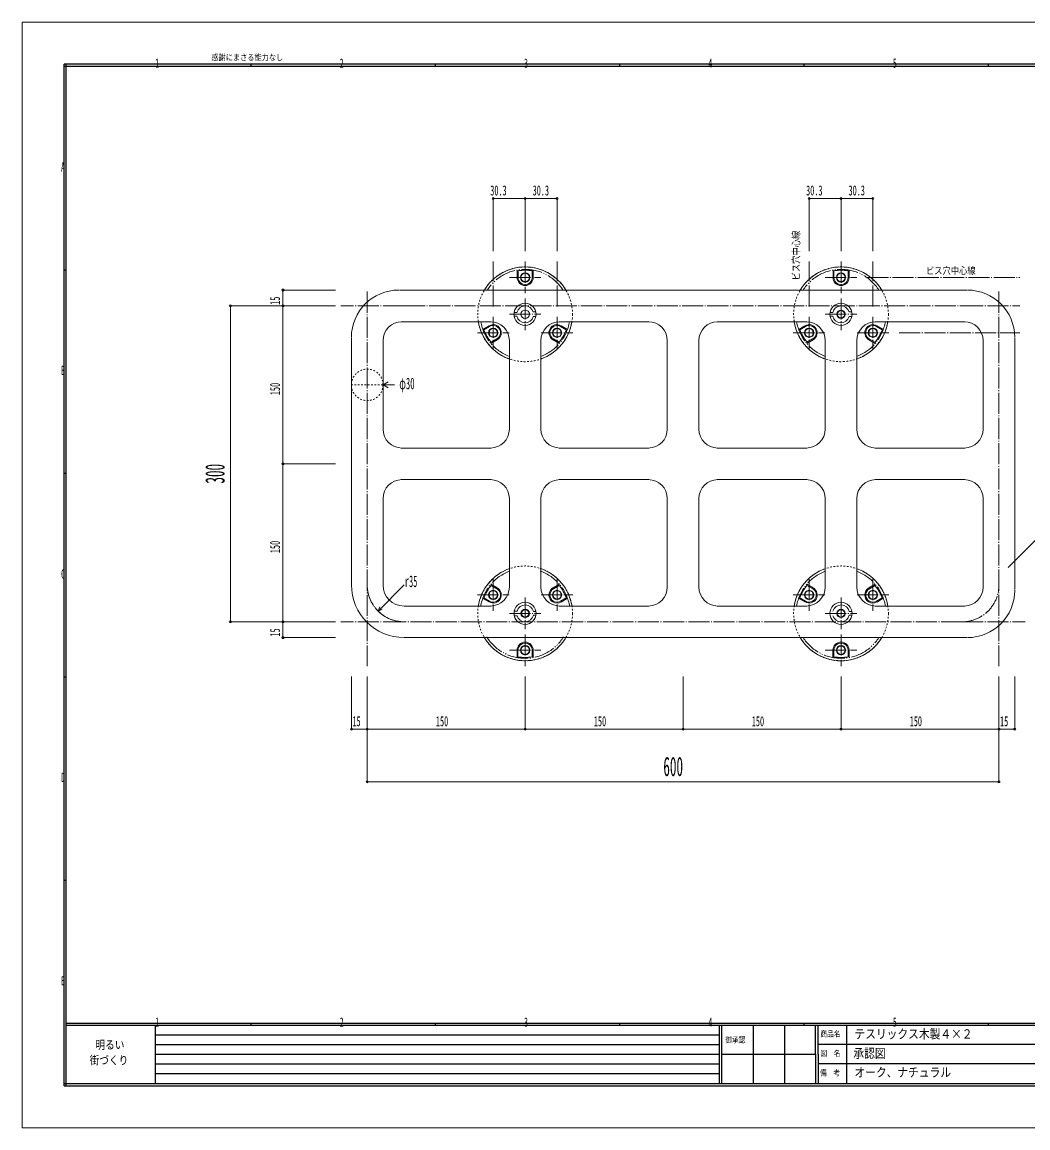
# Model space of a CAD drawing. Units: millimetres, scale not verified. Extents: x -742 to 742, y -525 to 525.
# Drawn here: x -742 to 213, y -525 to 525 of the extents above; entities that cross this region are included whole.
import ezdxf
from ezdxf.enums import TextEntityAlignment as Align

# ---------------------------------------------------------------- set-up
doc = ezdxf.new("R2010")
doc.units = ezdxf.units.MM
doc.header["$LTSCALE"] = 2
for name, pattern in [('USER2', [1.6, 0.8, -0.8]), ('USER3', [12, 10, -0.8, 0.4, -0.8]), ('USER4', [13.2, 10, -0.8, 0.4, -0.8, 0.4, -0.8])]:
    doc.linetypes.add(name, pattern=pattern)
for name, color, linetype, lineweight in [('0-1_1', 4, 'Continuous', 18), ('0-2_4', 1, 'Continuous', 18), ('0-3_5', 3, 'Continuous', 18), ('0-4_50', 2, 'Continuous', 18), ('0-5_55', 3, 'Continuous', 18), ('0-6_100', 3, 'USER3', 18)]:
    doc.layers.add(name, color=color, linetype=linetype, lineweight=lineweight)
doc.layers.add('0-7_150', color=7, linetype='Continuous')
doc.styles.add('ＭＳ ゴシック', font='')
doc.styles.get('ＭＳ ゴシック').set_extended_font_data('MS Gothic')

msp = doc.modelspace()

# ---------------------------------------------------------------- linework, layer by layer
at = {"layer": '0-1_1'}
for p, q in [((-384.127, 270.556), (154.673, 270.556)), ((-382.327, 240.556), (-297.127, 240.556)), ((-232.327, 240.556), (-147.127, 240.556)), ((-82.327, 240.556), (2.873, 240.556)), ((67.673, 240.556), (152.873, 240.556)), ((-429.727, 224.956), (-429.727, -9.444)), ((-399.727, 223.156), (-399.727, 137.956)), ((-279.727, 137.956), (-279.727, 223.156)), ((-249.727, 137.956), (-249.727, 223.156)), ((-129.727, 137.956), (-129.727, 223.156)), ((-99.727, 137.956), (-99.727, 223.556)), ((20.273, 137.956), (20.273, 223.156)), ((50.273, 137.956), (50.273, 223.156)), ((170.273, 137.956), (170.273, 223.156)), ((200.273, 224.956), (200.273, -13.844)), ((-382.327, 120.556), (-297.127, 120.556)), ((-232.327, 120.556), (-147.127, 120.556)), ((-82.327, 120.556), (2.873, 120.556)), ((67.673, 120.556), (152.873, 120.556)), ((67.673, 120.556), (152.873, 120.556)), ((-382.327, 90.556), (-297.127, 90.556)), ((-232.327, 90.556), (-147.127, 90.556)), ((-82.327, 90.556), (2.873, 90.556)), ((67.673, 90.556), (152.873, 90.556)), ((-399.727, 73.156), (-399.727, -9.444)), ((-279.727, 73.156), (-279.727, -12.044)), ((-249.727, 73.156), (-249.727, -12.044)), ((-129.727, 73.156), (-129.727, -12.044)), ((-99.727, 73.156), (-99.727, -12.444)), ((20.273, 73.156), (20.273, -12.044)), ((50.273, 73.156), (50.273, -12.044)), ((170.273, 73.156), (170.273, -12.044)), ((-297.127, -29.444), (-379.727, -29.444)), ((-232.327, -29.444), (-147.127, -29.444)), ((-82.327, -29.444), (2.873, -29.444)), ((67.673, -29.444), (152.873, -29.444)), ((154.673, -59.444), (-379.727, -59.444))]:
    msp.add_line(p, q, dxfattribs=at)
at = {"layer": '0-1_1', "color": 5, "linetype": 'USER2'}
msp.add_line((-399.727, 180.556), (-429.727, 180.556), dxfattribs=at)
at = {"layer": '0-1_1', "color": 5}
for p, q in [((-404.476, -34.193), (-379.727, -9.444)), ((-402.819, -30.193), (-404.476, -34.193)), ((-400.476, -32.536), (-404.476, -34.193))]:
    msp.add_line(p, q, dxfattribs=at)
at = {"layer": '0-1_1', "color": 5, "linetype": 'USER2'}
msp.add_circle((-414.727, 180.556), 15, dxfattribs=at)
at = {"layer": '0-1_1'}
for centre, radius, start, end in [((-384.727, 225.556), 45, 90, 180), ((155.273, 225.556), 45, 0, 90), ((-381.727, 222.556), 18, 90, 180), ((-297.727, 222.556), 18, 0, 90), ((-231.727, 222.556), 18, 90, 180), ((-147.727, 222.556), 18, 0, 90), ((-81.727, 222.556), 18, 90, 180), ((2.273, 222.556), 18, 0, 90), ((68.273, 222.556), 18, 90, 180), ((152.273, 222.556), 18, 0, 90), ((-381.727, 138.556), 18, 180, 270), ((-297.727, 138.556), 18, 270, 0), ((-231.727, 138.556), 18, 180, 270), ((-147.727, 138.556), 18, 270, 0), ((-81.727, 138.556), 18, 180, 270), ((2.273, 138.556), 18, 270, 0), ((68.273, 138.556), 18, 180, 270), ((152.273, 138.556), 18, 270, 0), ((-381.727, 72.556), 18, 90, 180), ((-297.727, 72.556), 18, 0, 90), ((-231.727, 72.556), 18, 90, 180), ((-147.727, 72.556), 18, 0, 90), ((-81.727, 72.556), 18, 90, 180), ((2.273, 72.556), 18, 0, 90), ((68.273, 72.556), 18, 90, 180), ((152.273, 72.556), 18, 0, 90), ((-379.727, -9.444), 50, 180, 270), ((-379.727, -9.444), 20, 180, 270), ((-297.727, -11.444), 18, 270, 0), ((-231.727, -11.444), 18, 180, 270), ((-147.727, -11.444), 18, 270, 0), ((-81.727, -11.444), 18, 180, 270), ((2.273, -11.444), 18, 270, 0), ((68.273, -11.444), 18, 180, 270), ((152.273, -11.444), 18, 270, 0), ((155.273, -14.444), 45, 270, 0)]:
    msp.add_arc(centre, radius, start, end, dxfattribs=at)
at = {"layer": '0-2_4'}
for p, q in [((-275.127, 245.856), (-272.527, 245.856)), ((-275.027, 249.356), (-272.427, 249.356)), ((-254.527, 249.856), (-257.127, 249.856)), ((-254.427, 245.356), (-257.127, 245.356)), ((24.873, 245.856), (27.473, 245.856)), ((24.973, 249.356), (27.573, 249.356)), ((45.473, 249.856), (42.873, 249.856)), ((45.573, 245.356), (42.873, 245.356)), ((-275.027, -34.244), (-272.327, -34.244)), ((-274.927, -38.744), (-272.327, -38.744)), ((-254.427, -38.244), (-257.027, -38.244)), ((-254.327, -34.744), (-256.927, -34.744)), ((45.573, -38.244), (42.973, -38.244)), ((45.673, -34.744), (43.073, -34.744))]:
    msp.add_line(p, q, dxfattribs=at)
for centre in [(-264.727, 247.556), (35.273, 247.556), (-264.727, -36.444), (35.273, -36.444)]:
    msp.add_circle(centre, 10.5, dxfattribs=at)
at = {"layer": '0-2_4', "color": 3}
for centre, radius in [((-264.727, 247.556), 4), ((35.273, 247.556), 4), ((35.273, 247.556), 3.5), ((-264.727, -36.444), 4), ((-264.727, -36.444), 3.5), ((35.273, -36.444), 4), ((35.273, -36.444), 3.5)]:
    msp.add_circle(centre, radius, dxfattribs=at)
at = {"layer": '0-2_4'}
for centre, start, end in [((-264.727, 247.556), 16.63, 167.01), ((35.273, 247.556), 16.63, 167.01), ((-264.727, 247.556), 192.3, 344.05), ((35.273, 247.556), 192.3, 344.05), ((-264.727, -36.444), 12.3, 164.05), ((35.273, -36.444), 12.3, 164.05), ((-264.727, -36.444), 196.63, 347.01), ((35.273, -36.444), 196.63, 347.01)]:
    msp.add_arc(centre, 8, start, end, dxfattribs=at)
at = {"layer": '0-3_5'}
for p, q in [((-272.327, 289.556), (-272.327, 282.556)), ((-271.427, 282.556), (-271.427, 288.856)), ((-257.927, 282.556), (-257.927, 288.756)), ((-257.027, 289.556), (-257.027, 282.556)), ((27.673, 289.556), (27.673, 282.556)), ((28.573, 282.556), (28.573, 288.856)), ((42.073, 282.556), (42.073, 288.756)), ((42.973, 289.556), (42.973, 282.556)), ((-304.927, 233.256), (-298.927, 236.756)), ((-298.427, 235.956), (-303.827, 232.856)), ((-231.027, 235.856), (-225.627, 232.756)), ((-224.527, 233.156), (-230.627, 236.656)), ((-4.927, 233.256), (1.073, 236.756)), ((1.573, 235.956), (-3.827, 232.856)), ((68.973, 235.856), (74.373, 232.756)), ((75.473, 233.156), (69.373, 236.656)), ((-297.327, 219.956), (-291.227, 223.456)), ((-291.727, 224.256), (-297.127, 221.056)), ((-232.227, 219.856), (-238.227, 223.356)), ((-237.827, 224.156), (-232.427, 221.056)), ((2.673, 219.956), (8.773, 223.456)), ((8.273, 224.256), (2.873, 221.056)), ((67.773, 219.856), (61.773, 223.356)), ((62.173, 224.156), (67.573, 221.056)), ((-297.227, -8.744), (-291.227, -12.244)), ((-291.627, -13.044), (-297.027, -9.944)), ((-232.127, -8.844), (-238.227, -12.344)), ((-237.727, -13.144), (-232.327, -9.944)), ((2.773, -8.744), (8.773, -12.244)), ((8.373, -13.044), (2.973, -9.944)), ((67.873, -8.844), (61.773, -12.344)), ((62.273, -13.144), (67.673, -9.944)), ((-304.927, -22.044), (-298.827, -25.544)), ((-298.427, -24.744), (-303.827, -21.644)), ((-231.027, -24.844), (-225.627, -21.744)), ((-224.527, -22.144), (-230.527, -25.644)), ((-4.927, -22.044), (1.173, -25.544)), ((1.573, -24.744), (-3.827, -21.644)), ((68.973, -24.844), (74.373, -21.744)), ((75.473, -22.144), (69.473, -25.644)), ((-272.427, -78.444), (-272.427, -71.444)), ((-271.527, -71.444), (-271.527, -77.644)), ((-258.027, -71.444), (-258.027, -77.744)), ((-257.127, -78.444), (-257.127, -71.444)), ((27.573, -78.444), (27.573, -71.444)), ((28.473, -71.444), (28.473, -77.644)), ((41.973, -71.444), (41.973, -77.744)), ((42.873, -78.444), (42.873, -71.444))]:
    msp.add_line(p, q, dxfattribs=at)
at = {"layer": '0-3_5', "color": 2, "linetype": 'USER2'}
for centre in [(-264.727, 247.556), (35.273, 247.556), (-264.727, -36.444), (35.273, -36.444)]:
    msp.add_circle(centre, 45, dxfattribs=at)
at = {"layer": '0-3_5'}
for centre, radius in [((-264.727, 282.556), 4.4), ((-264.727, 282.556), 4), ((35.273, 282.556), 4.4), ((35.273, 282.556), 4), ((-295.027, 230.056), 4.4), ((-295.027, 230.056), 4), ((-234.427, 230.056), 4.4), ((-234.427, 230.056), 4), ((4.973, 230.056), 4.4), ((4.973, 230.056), 4), ((65.573, 230.056), 4.4), ((65.573, 230.056), 4), ((-295.027, -18.944), 4.4), ((-295.027, -18.944), 4), ((-234.427, -18.944), 4.4), ((-234.427, -18.944), 4), ((4.973, -18.944), 4.4), ((4.973, -18.944), 4), ((65.573, -18.944), 4.4), ((65.573, -18.944), 4), ((-264.727, -71.444), 4.4), ((-264.727, -71.444), 4), ((35.273, -71.444), 4.4), ((35.273, -71.444), 4)]:
    msp.add_circle(centre, radius, dxfattribs=at)
at = {"layer": '0-3_5', "color": 6}
for centre, start, end in [((-264.727, 247.556), 30.73787, 149.26213), ((35.273, 247.556), 30.73787, 149.26213), ((-264.727, 247.556), 188.94902, 250.52878), ((-264.727, 247.556), 289.47122, 351.05098), ((35.273, 247.556), 188.94902, 250.52878), ((35.273, 247.556), 289.47122, 351.05098), ((-264.727, -36.444), 108.68, 171.82), ((-264.727, -36.444), 8.18, 71.32), ((35.273, -36.444), 109.47122, 171.05098), ((35.273, -36.444), 8.94902, 70.52878), ((-264.727, -36.444), 209.87, 330.13), ((35.273, -36.444), 210.73787, 329.26213)]:
    msp.add_arc(centre, 45, start, end, dxfattribs=at)
at = {"layer": '0-3_5', "color": 2, "linetype": 'USER4'}
for centre, start, end in [((-264.727, 247.556), 32.59122, 147.40878), ((35.273, 247.556), 32.59122, 147.40878), ((-264.727, 247.556), 189.43534, 249.43388), ((-264.727, 247.556), 290.56612, 350.56466), ((35.273, 247.556), 189.43534, 249.43388), ((35.273, 247.556), 290.56612, 350.56466), ((-264.727, -36.444), 109.71, 171.38), ((-264.727, -36.444), 8.62, 70.29), ((35.273, -36.444), 110.56612, 170.56466), ((35.273, -36.444), 9.43534, 69.43388), ((-264.727, -36.444), 211.61, 328.39), ((35.273, -36.444), 212.59122, 327.40878)]:
    msp.add_arc(centre, 42.7, start, end, dxfattribs=at)
at = {"layer": '0-3_5'}
for centre, radius, start, end in [((-264.727, 247.556), 41.8, 80.63, 99.02), ((35.273, 247.556), 41.8, 80.63, 99.02), ((-264.727, 282.556), 7.7, 180, 0), ((-264.727, 282.556), 6.8, 180, 0), ((35.273, 282.556), 7.7, 180, 0), ((35.273, 282.556), 6.8, 180, 0), ((-264.727, 247.556), 41.8, 200.63, 219.02), ((-295.027, 230.056), 7.7, 300, 120), ((-295.027, 230.056), 6.8, 300, 120), ((-234.427, 230.056), 7.7, 60, 240), ((-234.427, 230.056), 6.8, 60, 240), ((-264.727, 247.556), 41.8, 320.63, 339.02), ((35.273, 247.556), 41.8, 200.63, 219.02), ((4.973, 230.056), 7.7, 300, 120), ((4.973, 230.056), 6.8, 300, 120), ((65.573, 230.056), 7.7, 60, 240), ((65.573, 230.056), 6.8, 60, 240), ((35.273, 247.556), 41.8, 320.63, 339.02), ((-264.727, -36.444), 41.8, 140.63, 159.02), ((-264.727, -36.444), 41.8, 20.63, 39.02), ((35.273, -36.444), 41.8, 140.63, 159.02), ((35.273, -36.444), 41.8, 20.63, 39.02), ((-295.027, -18.944), 7.7, 240, 60), ((-295.027, -18.944), 6.8, 240, 60), ((-234.427, -18.944), 7.7, 120, 300), ((-234.427, -18.944), 6.8, 120, 300), ((4.973, -18.944), 7.7, 240, 60), ((4.973, -18.944), 6.8, 240, 60), ((65.573, -18.944), 7.7, 120, 300), ((65.573, -18.944), 6.8, 120, 300), ((-264.727, -71.444), 7.7, 0, 180), ((-264.727, -71.444), 6.8, 0, 180), ((35.273, -71.444), 7.7, 0, 180), ((35.273, -71.444), 6.8, 0, 180), ((-264.727, -36.444), 41.8, 260.63, 279.02), ((35.273, -36.444), 41.8, 260.63, 279.02)]:
    msp.add_arc(centre, radius, start, end, dxfattribs=at)
at = {"layer": '0-4_50'}
for p, q in [((-295.027, 357.556), (-295.027, 307.556)), ((-264.727, 357.556), (-264.727, 307.556)), ((-234.427, 357.556), (-234.427, 307.556)), ((4.973, 357.556), (4.973, 307.556)), ((35.273, 357.556), (35.273, 307.556)), ((65.573, 357.556), (65.573, 307.556)), ((-494.727, 270.556), (-444.727, 270.556)), ((-494.727, 255.556), (-494.727, 270.556)), ((-544.727, 255.556), (-444.727, 255.556)), ((-544.727, 255.556), (-544.727, -44.444)), ((-494.727, 105.556), (-494.727, 255.556)), ((-494.727, 105.556), (-444.727, 105.556)), ((-494.727, -44.444), (-494.727, 105.556)), ((-544.727, -44.444), (-444.727, -44.444)), ((-494.727, -59.444), (-494.727, -44.444)), ((-494.727, -59.444), (-444.727, -59.444)), ((-429.727, -146.444), (-429.727, -96.444)), ((-414.727, -196.444), (-414.727, -96.444)), ((-264.727, -146.444), (-264.727, -96.444)), ((35.273, -146.444), (35.273, -96.444)), ((185.273, -196.444), (185.273, -96.444)), ((200.273, -146.444), (200.273, -96.444)), ((-429.727, -146.444), (-414.727, -146.444)), ((-414.727, -146.444), (-264.727, -146.444)), ((-114.703, -146.444), (35.273, -146.444)), ((35.273, -146.444), (185.273, -146.444)), ((185.273, -146.444), (200.273, -146.444)), ((-414.727, -196.444), (185.273, -196.444))]:
    msp.add_line(p, q, dxfattribs=at)
for points in [[(-295.027, 357.556), (-264.727, 357.556), (-234.427, 357.556)], [(4.973, 357.556), (35.273, 357.556), (65.573, 357.556)], [(-264.727, -146.444), (-114.703, -146.444), (-114.703, -96.444)]]:
    msp.add_lwpolyline(points, dxfattribs=at)
for centre in [(-295.027, 357.556), (-264.727, 357.556), (-234.427, 357.556), (4.973, 357.556), (35.273, 357.556), (65.573, 357.556), (-494.727, 270.556), (-544.727, 255.556), (-494.727, 255.556), (-494.727, 105.556), (-544.727, -44.444), (-494.727, -44.444), (-494.727, -59.444), (-429.727, -146.444), (-414.727, -146.444), (-264.727, -146.444), (-114.703, -146.444), (35.273, -146.444), (185.273, -146.444), (200.273, -146.444), (-414.727, -196.444), (185.273, -196.444)]:
    msp.add_circle(centre, 1, dxfattribs=at)
at = {"layer": '0-5_55'}
for q in [(-394.727, 183.442), (-388.961, 180.556), (-394.727, 177.669)]:
    msp.add_line((-399.727, 180.556), q, dxfattribs=at)
at = {"layer": '0-6_100', "linetype": 'Continuous'}
for p, q in [((-742.5, 525), (742.5, 525)), ((-742.5, -525), (-742.5, 525)), ((269.278, 82.499), (194.003, 7.224)), ((742.5, -525), (-742.5, -525))]:
    msp.add_line(p, q, dxfattribs=at)
at = {"layer": '0-6_100'}
for p, q in [((-295.027, 255.056), (-295.027, 297.556)), ((-264.727, 297.556), (-264.727, 267.556)), ((-234.427, 255.056), (-234.427, 297.556)), ((4.973, 255.056), (4.973, 297.556)), ((35.273, 297.556), (35.273, 267.556)), ((65.573, 255.056), (65.573, 297.556)), ((-279.727, 282.556), (-249.727, 282.556)), ((20.273, 282.556), (50.273, 282.556)), ((60.273, 282.556), (205.273, 282.556)), ((-414.727, 269.097), (-414.727, -86.444)), ((-264.727, 262.556), (-264.727, 232.556)), ((35.273, 262.556), (35.273, 232.556)), ((185.273, 269.097), (185.273, -86.444)), ((-379.727, 255.556), (-439.727, 255.556)), ((-379.727, 255.556), (150.273, 255.556)), ((150.273, 255.556), (205.273, 255.556)), ((-295.027, 245.056), (-295.027, 215.056)), ((-279.727, 247.556), (-249.727, 247.556)), ((-234.427, 245.056), (-234.427, 215.056)), ((4.973, 245.056), (4.973, 215.056)), ((20.273, 247.556), (50.273, 247.556)), ((65.573, 245.056), (65.573, 215.056)), ((-310.027, 230.056), (-280.027, 230.056)), ((-249.427, 230.056), (-219.427, 230.056)), ((-10.027, 230.056), (19.973, 230.056)), ((50.573, 230.056), (80.573, 230.056)), ((90.573, 230.056), (205.273, 230.056)), ((-295.027, -3.944), (-295.027, -33.944)), ((-234.427, -3.944), (-234.427, -33.944)), ((4.973, -3.944), (4.973, -33.944)), ((65.573, -3.944), (65.573, -33.944)), ((-310.027, -18.944), (-280.027, -18.944)), ((-249.427, -18.944), (-219.427, -18.944)), ((-10.027, -18.944), (19.973, -18.944)), ((50.573, -18.944), (80.573, -18.944)), ((-264.727, -21.444), (-264.727, -51.444)), ((35.273, -21.444), (35.273, -51.444)), ((-279.727, -36.444), (-249.727, -36.444)), ((20.273, -36.444), (50.273, -36.444)), ((-379.727, -44.444), (-439.727, -44.444)), ((150.273, -44.444), (-379.727, -44.444)), ((150.273, -44.444), (210.273, -44.444)), ((-264.727, -56.444), (-264.727, -86.444)), ((35.273, -56.444), (35.273, -86.444)), ((-279.727, -71.444), (-249.727, -71.444)), ((20.273, -71.444), (50.273, -71.444))]:
    msp.add_line(p, q, dxfattribs=at)
for centre, start, end in [((-379.727, -9.444), 180, 270.68), ((150.273, -9.444), 270, 0), ((-379.727, -9.444), 182.14, 270)]:
    msp.add_arc(centre, 35, start, end, dxfattribs=at)
at = {"layer": '0-7_150'}
for p, q in [((702.5, 485), (-702.5, 485)), ((-702.5, -485), (-702.5, 485)), ((702.5, 483), (-702.5, 483)), ((-700.5, -485), (-700.5, 485)), ((-525.375, 485), (-525.375, 483)), ((-350.25, 485), (-350.25, 483)), ((-175.125, 485), (-175.125, 483)), ((0, 485), (0, 483)), ((175.125, 485), (175.125, 483)), ((-702.5, 289.8), (-700.5, 289.8)), ((-702.5, 96.6), (-700.5, 96.6)), ((-702.5, -96.6), (-700.5, -96.6)), ((-702.5, -289.8), (-700.5, -289.8)), ((-700.5, -425.564), (700.5, -425.564)), ((-700.5, -427.564), (700.5, -427.564)), ((-615.807, -483), (-615.807, -427.564)), ((-525.375, -425.564), (-525.375, -427.564)), ((-350.25, -425.564), (-350.25, -427.564)), ((-175.125, -425.564), (-175.125, -427.564)), ((-80.52, -427.564), (-80.52, -483)), ((-78.163, -427.564), (-78.163, -483)), ((-48.267, -427.564), (-48.267, -483)), ((-18.37, -427.564), (-18.37, -483)), ((0, -425.564), (0, -427.564)), ((11.155, -454.979), (11.155, -427.564)), ((13.512, -454.979), (13.512, -427.564)), ((40.555, -427.564), (40.555, -483)), ((175.125, -425.564), (175.125, -427.564)), ((-615.807, -436.744), (-80.52, -436.744)), ((-615.807, -445.799), (-80.52, -445.799)), ((259.384, -445.799), (13.512, -445.799)), ((-615.807, -454.979), (-80.52, -454.979)), ((-78.163, -454.979), (11.155, -454.979)), ((11.155, -454.979), (11.155, -483)), ((13.512, -454.979), (13.512, -483)), ((-615.807, -464.159), (-80.52, -464.159)), ((259.384, -464.159), (13.512, -464.159)), ((-702.5, -483), (702.5, -483)), ((-615.807, -473.339), (-80.52, -473.339)), ((-702.5, -485), (702.5, -485))]:
    msp.add_line(p, q, dxfattribs=at)

# ---------------------------------------------------------------- texts
at = {"layer": '0-4_50', "color": 7, "style": 'ＭＳ ゴシック', "width": 0.5}
for s, height, p in [('30.3', 9.531, (-297.877, 357.556)), ('30.3', 9.531, (-257.577, 357.556)), ('30.3', 9.531, (2.123, 357.556)), ('30.3', 9.531, (42.423, 357.556)), ('15', 9.531, (-428.727, -146.444)), ('150', 9.531, (-349.477, -146.444)), ('150', 9.531, (-199.465, -146.444)), ('150', 9.531, (-49.465, -146.444)), ('150', 9.531, (100.523, -146.444)), ('15', 9.531, (186.273, -146.444)), ('600', 18.33, (-133.477, -196.444))]:
    msp.add_text(s, height=height, dxfattribs=at).set_placement(p, align=Align.BOTTOM_LEFT)
for s, height, p in [('15', 9.531, (-494.727, 256.556)), ('150', 9.531, (-494.727, 170.806)), ('300', 18.33, (-544.727, 86.806)), ('150', 9.531, (-494.727, 20.806)), ('15', 9.531, (-494.727, -58.444))]:
    msp.add_text(s, height=height, rotation=90, dxfattribs=at).set_placement(p, align=Align.BOTTOM_LEFT)
at = {"layer": '0-5_55', "color": 7, "style": 'ＭＳ ゴシック'}
for s, width, p in [('φ30', 0.55, (-384.237, 173.056)), ('r35', 0.5, (-378.927, -14.788))]:
    msp.add_text(s, height=11, dxfattribs=dict(at, width=width)).set_placement(p, align=Align.BOTTOM_LEFT)
at = {"layer": '0-6_100', "color": 7, "style": 'ＭＳ ゴシック', "width": 0.85}
msp.add_text('ビス穴中心線', height=6.598, rotation=90, dxfattribs=at).set_placement((-2.092, 279.718), align=Align.BOTTOM_LEFT)
msp.add_text('ビス穴中心線', height=6.598, dxfattribs=at).set_placement((115.975, 283.668), align=Align.BOTTOM_LEFT)
at = {"layer": '0-7_150', "style": 'ＭＳ ゴシック'}
for s, height, width, p in [('感謝にまさる能力なし', 5.73, 0.85, (-562.713, 486.861)), ('1', 8.798, 0.5, (-615.937, 479)), ('2', 8.798, 0.5, (-440.812, 479)), ('3', 8.798, 0.5, (-265.687, 479)), ('4', 8.798, 0.5, (-90.562, 479)), ('5', 8.798, 0.5, (84.563, 479)), ('A', 8.798, 0.5, (-705.5, 380.4)), ('B', 8.798, 0.5, (-705.5, 187.2)), ('C', 8.798, 0.5, (-705.5, -6)), ('D', 8.798, 0.5, (-705.5, -199.2)), ('E', 8.798, 0.5, (-705.5, -392.4)), ('1', 8.798, 0.5, (-615.937, -431.564)), ('2', 8.798, 0.5, (-440.812, -431.564)), ('3', 8.798, 0.5, (-265.687, -431.564)), ('4', 8.798, 0.5, (-90.562, -431.564)), ('テスリックス木製４×２', 8.798, 0.85, (48.044, -442.802)), ('5', 8.798, 0.5, (84.563, -431.564)), ('御承認', 5.366, 0.85, (-74.628, -445.799)), ('商品名', 5.366, 0.85, (15.683, -440.031)), ('明るい', 7.912, 0.85, (-672.81, -452.498)), ('図\u3000名', 5.366, 0.85, (15.683, -458.515)), ('承認図', 8.798, 0.85, (47.03, -461.177)), ('街づくり', 7.912, 0.85, (-678.33, -467.136)), ('備\u3000考', 5.366, 0.85, (15.225, -477.022)), ('オーク、ナチュラル', 8.798, 0.85, (48.044, -479.257))]:
    msp.add_text(s, height=height, dxfattribs=dict(at, width=width)).set_placement(p, align=Align.BOTTOM_LEFT)

doc.saveas('drawing.dxf')
